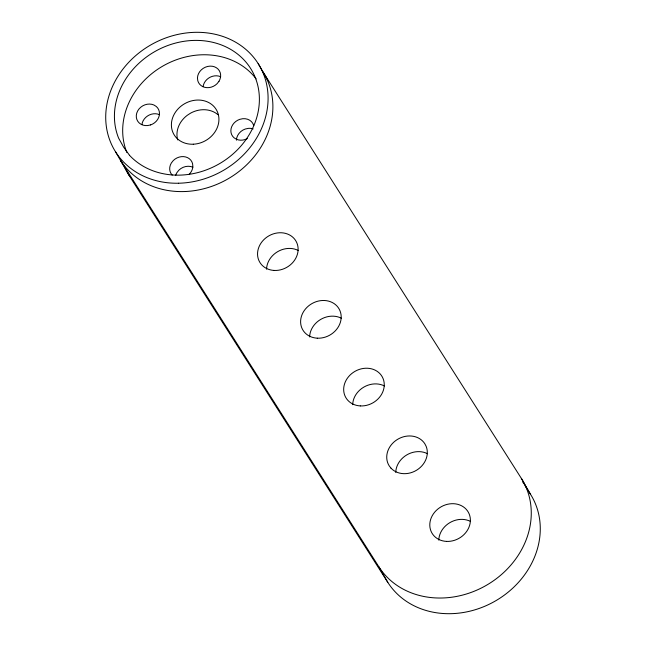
<?xml version="1.0" encoding="UTF-8"?>
<svg xmlns="http://www.w3.org/2000/svg" width="646" height="646" viewBox="0 0 646 646"><rect width="100%" height="100%" fill="white"/><g stroke="black" fill="none" stroke-linecap="round" stroke-linejoin="round"><path stroke-width="0.97" d="M521.346 478.371L262.97 71.94A83.867 72.481 -29.9 0 1 230.606 177.311A83.867 72.481 -29.9 0 1 120.447 160.313L378.822 566.744L387.834 582.417A83.867 72.481 -29.9 0 0 497.993 599.415A83.867 72.481 -29.9 0 0 530.358 494.045L521.346 478.371A83.867 72.481 -29.9 0 1 488.982 583.742A83.867 72.481 -29.9 0 1 378.822 566.744M522.792 482.142L523.874 483.838M524.956 485.542L530.358 494.045M115.642 151.955L129.458 175.987L387.834 582.417M258.166 63.583L267.476 79.781M309.62 336.937A20.963 18.12 -29.9 0 1 320.658 319.439A20.963 18.12 -29.9 0 1 341.371 318.228M266.556 269.196A20.963 18.12 -29.9 0 1 277.594 251.698A20.963 18.12 -29.9 0 1 298.307 250.495M352.684 404.671A20.963 18.12 -29.9 0 1 363.714 387.172A20.963 18.12 -29.9 0 1 384.435 385.969M129.458 175.987A83.867 72.481 -29.9 0 1 124.613 166.749M438.804 540.153A20.963 18.12 -29.9 0 1 449.842 522.654A20.963 18.12 -29.9 0 1 470.554 521.443M395.748 472.412A20.963 18.12 -29.9 0 1 406.778 454.913A20.963 18.12 -29.9 0 1 427.49 453.702M203.086 86.726A11.983 10.352 -29.9 0 1 220.657 76.729M126.891 152.561A74.879 64.713 -29.9 0 1 163.196 65.868A74.879 64.713 -29.9 0 1 256.147 78.893M247.337 138.567A11.983 10.352 -29.9 0 1 236.42 139.27L234.062 137.792A11.983 10.352 -29.9 0 1 239.723 119.357L242.735 118.711A11.983 10.352 -29.9 0 1 253.725 125.599M189.27 174.186A11.983 10.352 -29.9 0 0 192.863 166.28L192.54 163.535A11.983 10.352 -29.9 0 0 173.265 160.563L171.368 162.962A11.983 10.352 -29.9 0 0 172.207 175.106M177.682 139.907A24.564 21.229 -29.9 0 1 187.243 115.311L190.473 113.211A24.564 21.229 -29.9 0 1 217.952 114.689M236.42 140.198A11.983 10.352 -29.9 0 1 245.278 129.022L248.29 128.376A11.983 10.352 -29.9 0 1 253.167 128.917M141.902 124.662A11.983 10.352 -29.9 0 1 159.465 114.665M175.696 175.324A11.983 10.352 -29.9 0 1 176.923 172.627L178.821 170.229A11.983 10.352 -29.9 0 1 192.863 167.201M218.962 81.315L217.064 83.705A11.983 10.352 -29.9 0 1 197.789 80.734L197.466 77.996A11.983 10.352 -29.9 0 1 212.332 66.255A11.983 10.352 -29.9 0 1 218.962 81.315M150.607 124.92L147.595 125.566A11.983 10.352 -29.9 0 1 136.742 113.123A11.983 10.352 -29.9 0 1 153.91 104.999L156.267 106.477A11.983 10.352 -29.9 0 1 150.607 124.92M390.951 468.124L389.207 465.863A20.963 18.12 -29.9 0 1 397.298 439.522A20.963 18.12 -29.9 0 1 424.834 443.77L426.142 446.305A20.963 18.12 -29.9 0 1 416.743 470.118A20.963 18.12 -29.9 0 1 390.951 468.124M129.491 155.282L123.58 147.038L118.63 138.187A74.879 64.713 -29.9 0 1 192.427 40.472A74.879 64.713 -29.9 0 1 250.68 132.099A74.879 64.713 -29.9 0 1 129.491 155.282M317.243 338.181A20.963 18.12 -29.9 0 0 340.014 310.823A20.963 18.12 -29.9 0 0 305.437 309.022A20.963 18.12 -29.9 0 0 317.243 338.181M178.595 183.222A83.867 72.481 -29.9 0 0 260.992 68.516A83.867 72.481 -29.9 0 0 121.117 71.569A83.867 72.481 -29.9 0 0 178.595 183.222M274.179 270.44A20.963 18.12 -29.9 0 0 296.95 243.09A20.963 18.12 -29.9 0 0 262.373 241.281A20.963 18.12 -29.9 0 0 274.179 270.44M446.434 541.396A20.963 18.12 -29.9 0 0 469.206 514.038A20.963 18.12 -29.9 0 0 434.621 512.238A20.963 18.12 -29.9 0 0 446.434 541.396M360.306 405.922A20.963 18.12 -29.9 0 0 383.078 378.564A20.963 18.12 -29.9 0 0 348.501 376.763A20.963 18.12 -29.9 0 0 360.306 405.922M193.316 144.211A24.564 21.229 -29.9 0 0 216.612 110.175A24.564 21.229 -29.9 0 0 175.559 112.016A24.564 21.229 -29.9 0 0 193.316 144.211"/></g></svg>
